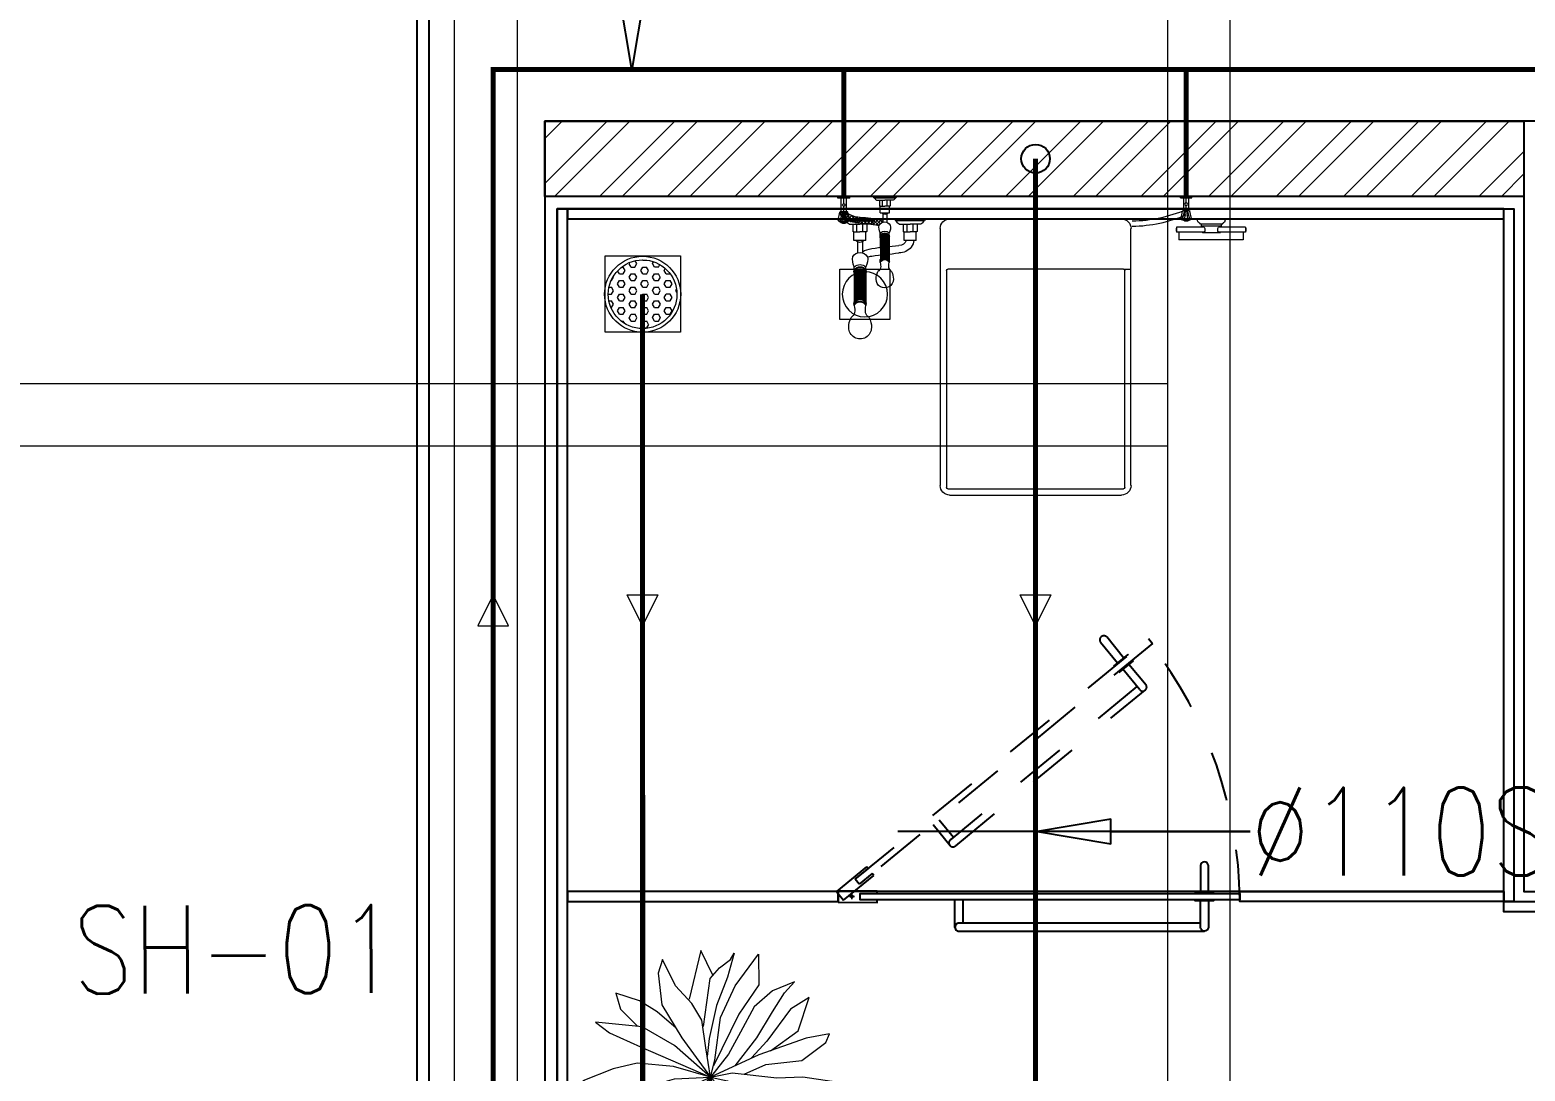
# Model space of a CAD drawing. Header units: metres. Extents: x 42 to 199, y -121 to 268.
# Drawn here: x 91.836 to 94.814, y 132.004 to 134.079 of the extents above; entities that cross this region are included whole.
import ezdxf
from ezdxf import colors
from ezdxf.entities.mleader import LeaderData, LeaderLine
from ezdxf.math import Vec2, Vec3

# ---------------------------------------------------------------- set-up
doc = ezdxf.new("R2010")
doc.units = ezdxf.units.M
doc.header["$LTSCALE"] = 0.3
for name, pattern in [('ACAD_ISO04W100', [30, 24, -3, 0, -3]), ('CONTINOUS', [0]), ('DASHED', [0.75, 0.5, -0.25]), ('HIDDEN', [0.375, 0.25, -0.125])]:
    doc.linetypes.add(name, pattern=pattern)
doc.layers.get('0').update_dxf_attribs({"color": 8})
for name, color, linetype in [('A-Anno-Area', 8, 'Continuous'), ('A-ELEVATION 3', 8, 'Continuous'), ('A-ELEVATION 4', 8, 'Continuous'), ('A-ELEVATION 5', 8, 'Continuous'), ('A-flooring', 8, 'Continuous'), ('A-Glass', 8, 'Continuous'), ('A-Hidden-Above', 8, 'HIDDEN'), ('A-Wall-Full', 8, 'Continuous'), ('A-Wall-Plst', 8, 'Continuous')]:
    doc.layers.add(name, color=color, linetype=linetype)
for name, color, linetype, lineweight in [('A-LANDSCAPE', 8, 'Continuous', 5), ('A-Plumbing Fixtures', 8, 'Continuous', 0), ('AGI- TEXT', 7, 'Continuous', 0), ('AGI-FT', 4, 'Continuous', 0), ('AGI-PHE-EQT', 5, 'Continuous', 0), ('AGI-PHE-SWP', 6, 'Continuous', 0), ('AGI-PHE-WP', 5, 'ACAD_ISO04W100', 0), ('AGI-PL-PLUMBING EQUPMENT', 4, 'Continuous', 0), ('DA HOUSE ARCH LAYOUT', 8, 'Continuous', 9), ('I-WALL-PATT', 8, 'Continuous', 0), ('LEDGE WALL', 7, 'Continuous', 0), ('NEW', 7, 'Continuous', 0), ('PH304.3', 7, 'Continuous', 0), ('PHE - DWS', 3, 'DASHED', 0), ('PHE CLAMP', 7, 'Continuous', 0), ('PHE sanfix', 4, 'Continuous', 0)]:
    doc.layers.add(name, color=color, linetype=linetype, lineweight=lineweight)
doc.styles.add('ROMANS', font='romans.shx', dxfattribs={"width": 0.8, "height": 0.5})
doc.styles.add('T225', font='romans.shx', dxfattribs={"width": 0.8, "height": 0.25})

# ---------------------------------------------------------------- blocks, each defined once
blk = doc.blocks.new('zw$81B5-flat-1-flat-1-flat-1-flat-1-flat-1-flat-1-flat-1')
at = {"color": 4}
for p, q in [((-0.543, -0.0173), (-0.2005, -0.0173)), ((-0.5618, -0.5486), (-0.5618, -0.0361)), ((-0.5493, -0.4648), (-0.5493, -0.0323)), ((-0.5468, -0.0298), (-0.1968, -0.0298)), ((-0.1943, -0.0323), (-0.1943, -0.4648)), ((-0.1818, -0.0361), (-0.1818, -0.5486)), ((-0.7329, -0.459), (-0.7329, -0.4021)), ((-0.7327, -0.4595), (-0.7327, -0.4024)), ((-0.7322, -0.4604), (-0.7322, -0.403)), ((-0.7314, -0.4615), (-0.7314, -0.4038)), ((-0.7303, -0.4629), (-0.7303, -0.4048)), ((-0.7289, -0.4641), (-0.7289, -0.4057)), ((-0.7272, -0.4651), (-0.7272, -0.4066)), ((-0.7254, -0.4659), (-0.7254, -0.4072)), ((-0.7235, -0.4664), (-0.7235, -0.4077)), ((-0.7215, -0.4666), (-0.7215, -0.4078)), ((-0.7195, -0.4664), (-0.7195, -0.4077)), ((-0.7175, -0.466), (-0.7175, -0.4073)), ((-0.7156, -0.4652), (-0.7156, -0.4067)), ((-0.7139, -0.4642), (-0.7139, -0.4058)), ((-0.7125, -0.4629), (-0.7125, -0.4048)), ((-0.7113, -0.4615), (-0.7113, -0.4038)), ((-0.7103, -0.4601), (-0.7103, -0.4028)), ((-0.7098, -0.459), (-0.7098, -0.4021)), ((-0.7329, -0.4664), (-0.7329, -0.4722)), ((-0.7098, -0.4664), (-0.7098, -0.4722)), ((-0.1968, -0.4673), (-0.5468, -0.4673)), ((-0.1968, -0.4673), (-0.1818, -0.4673)), ((-0.7268, -0.5219), (-0.7268, -0.4997)), ((-0.7166, -0.5219), (-0.7166, -0.4999)), ((-0.7098, -0.5246), (-0.7336, -0.5246)), ((-0.7336, -0.5246), (-0.7336, -0.5415)), ((-0.7098, -0.5246), (-0.7098, -0.5415)), ((-0.6098, -0.5246), (-0.6336, -0.5246)), ((-0.6336, -0.5246), (-0.6336, -0.5415)), ((-0.6098, -0.5246), (-0.6098, -0.5415)), ((0.0415, -0.5256), (-0.0866, -0.5255)), ((-0.0865, -0.5409), (-0.0865, -0.5255)), ((0.0415, -0.5256), (0.0005, -0.5256)), ((0.0415, -0.5409), (0.0415, -0.5255)), ((-0.7513, -0.5673), (-0.7513, -0.5646)), ((-0.6945, -0.5634), (-0.7491, -0.5634)), ((-0.7433, -0.5572), (-0.7218, -0.5572)), ((-0.7358, -0.5572), (-0.7358, -0.5426)), ((-0.7336, -0.5415), (-0.7217, -0.5415)), ((-0.7277, -0.5415), (-0.7277, -0.5572)), ((-0.7003, -0.5572), (-0.7218, -0.5572)), ((-0.7098, -0.5415), (-0.7217, -0.5415)), ((-0.7158, -0.5415), (-0.7158, -0.5572)), ((-0.7076, -0.5572), (-0.7076, -0.5426)), ((-0.6923, -0.5673), (-0.6923, -0.5646)), ((-0.6513, -0.5673), (-0.6513, -0.5646)), ((-0.5945, -0.5634), (-0.6491, -0.5634)), ((-0.6433, -0.5572), (-0.6218, -0.5572)), ((-0.6358, -0.5572), (-0.6358, -0.5426)), ((-0.6336, -0.5415), (-0.6217, -0.5415)), ((-0.6277, -0.5415), (-0.6277, -0.5572)), ((-0.6003, -0.5572), (-0.6218, -0.5572)), ((-0.6098, -0.5415), (-0.6217, -0.5415)), ((-0.6158, -0.5415), (-0.6158, -0.5572)), ((-0.6076, -0.5572), (-0.6076, -0.5426)), ((-0.5923, -0.5673), (-0.5923, -0.5646)), ((-0.091, -0.5509), (-0.091, -0.5409)), ((-0.0358, -0.5409), (-0.091, -0.5409)), ((-0.0358, -0.5509), (-0.091, -0.5509)), ((-0.0492, -0.5633), (-0.0492, -0.5673)), ((0.0003, -0.5568), (-0.0437, -0.5568)), ((-0.0017, -0.5528), (-0.0417, -0.5528)), ((-0.0417, -0.5528), (-0.0417, -0.5568)), ((-0.0037, -0.5398), (-0.0397, -0.5398)), ((0.046, -0.5409), (-0.0077, -0.5409)), ((0.046, -0.5509), (-0.0077, -0.5509)), ((-0.0017, -0.5528), (-0.0017, -0.5568)), ((0.0058, -0.5633), (0.0058, -0.5673)), ((0.046, -0.5509), (0.046, -0.5409)), ((-0.7513, -0.5673), (-0.6923, -0.5673)), ((-0.6513, -0.5673), (-0.5923, -0.5673)), ((-0.2005, -0.5673), (-0.543, -0.5673)), ((0.0058, -0.5673), (-0.0492, -0.5673))]:
    blk.add_line(p, q, dxfattribs=at)
blk.add_lwpolyline([(-0.6618, -0.4673), (-0.6618, -0.3673), (-0.7618, -0.3673), (-0.7618, -0.4673)], close=True, dxfattribs=at)
for points in [[(-0.091, -0.5489), (-0.092, -0.5489), (-0.092, -0.5429), (-0.091, -0.5429)], [(0.046, -0.5489), (0.047, -0.5489), (0.047, -0.5429), (0.046, -0.5429)]]:
    blk.add_lwpolyline(points, dxfattribs=at)
blk.add_circle((-0.7118, -0.4173), 0.045, dxfattribs=at)
for centre, radius, start, end in [((-0.543, -0.0361), 0.0188, 90, 180), ((-0.2005, -0.0361), 0.0188, 0, 90), ((-0.5468, -0.0323), 0.0025, 90, 180), ((-0.1968, -0.0323), 0.0025, 0, 90), ((-0.7213, -0.3507), 0.0225, 359.1351, 180.8649), ((-0.7011, -0.352), 0.0427, 178.7483, 206.4876), ((-0.7414, -0.352), 0.0427, 333.5124, 1.2517), ((-0.7485, -0.3854), 0.017, 16.288, 57.3519), ((-0.7791, -0.3852), 0.0471, 348.3571, 5.6253), ((-0.6636, -0.3852), 0.0471, 174.3747, 191.6429), ((-0.6942, -0.3854), 0.017, 122.6481, 163.712), ((-0.7308, -0.3984), 0.0028, 137.3065, 222.6935), ((-0.7317, -0.3956), 0.0015, 143.1441, 216.8559), ((-0.7317, -0.4012), 0.0015, 143.1441, 216.8559), ((-0.7213, -0.3897), 0.0126, 203.4368, 336.5632), ((-0.7213, -0.3908), 0.0129, 206.3551, 333.6449), ((-0.7213, -0.3928), 0.0138, 213.1371, 326.8629), ((-0.7213, -0.3932), 0.0146, 217.5398, 322.4602), ((-0.711, -0.3956), 0.0015, 323.1441, 36.8559), ((-0.7118, -0.3984), 0.0028, 317.3065, 42.6935), ((-0.711, -0.4012), 0.0015, 323.1441, 36.8559), ((-0.7056, -0.4862), 0.0307, 152.7727, 191.5996), ((-0.7308, -0.4627), 0.0028, 137.3065, 222.6935), ((-0.7317, -0.4599), 0.0015, 143.1441, 216.8559), ((-0.7317, -0.4655), 0.0015, 143.1441, 216.8559), ((-0.7213, -0.454), 0.0126, 203.4368, 336.5632), ((-0.7213, -0.455), 0.0129, 206.3551, 333.6449), ((-0.7213, -0.457), 0.0138, 213.1371, 326.8629), ((-0.7213, -0.4575), 0.0146, 217.5398, 322.4602), ((-0.7213, -0.4589), 0.0176, 229.0147, 310.9853), ((-0.711, -0.4599), 0.0015, 323.1441, 36.8559), ((-0.7118, -0.4627), 0.0028, 317.3065, 42.6935), ((-0.711, -0.4655), 0.0015, 323.1441, 36.8559), ((-0.7369, -0.4862), 0.0307, 348.4004, 27.2273), ((-0.5468, -0.4648), 0.0025, 180, 270), ((-0.1968, -0.4648), 0.0025, 270, 0), ((-0.7213, -0.4839), 0.0167, 210.5106, 329.4894), ((-0.6932, -0.4637), 0.0448, 238.5932, 263.7686), ((-0.6949, -0.4669), 0.0268, 244.0824, 263.2266), ((-0.5028, 0.9912), 1.4974, 262.5073, 264.5933), ((-0.6441, -0.5317), 0.0321, 39.6697, 89.6336), ((-0.7217, -0.5305), 0.01, 35.7762, 144.2238), ((-0.6006, 0.1115), 0.6274, 261.0603, 266.0403), ((-0.6437, -0.5296), 0.0153, 19.0504, 90.6085), ((-0.6386, -0.5265), 0.0245, 4.3011, 38.585), ((-0.7492, -0.5658), 0.00241, 88.0282, 152.0821), ((-0.7368, -0.5693), 0.0138, 118.3436, 154.2104), ((-0.732, -0.5471), 0.00586, 105.9076, 129.9207), ((-0.7114, -0.5471), 0.00586, 50.0793, 74.0924), ((-0.7068, -0.5693), 0.0138, 25.7896, 61.6564), ((-0.6944, -0.5658), 0.00241, 27.9179, 91.9718), ((-0.6492, -0.5658), 0.00241, 88.0282, 152.0821), ((-0.6368, -0.5693), 0.0138, 118.3436, 154.2104), ((-0.632, -0.5471), 0.00586, 105.9076, 129.9207), ((-0.6114, -0.5471), 0.00586, 50.0793, 74.0924), ((-0.6068, -0.5693), 0.0138, 25.7896, 61.6564), ((-0.5944, -0.5658), 0.00241, 27.9179, 91.9718), ((-0.543, -0.5486), 0.0188, 180, 270), ((-0.2005, -0.5486), 0.0188, 270, 0), ((-0.0449, -0.564), 0.00443, 107.7746, 170.8611), ((-0.0475, -0.5562), 0.00383, 289.8198, 350.7712), ((-0.0447, -0.5457), 0.00768, 292.3879, 317.6995), ((-0.0447, -0.5457), 0.00768, 39.5857, 50.1197), ((-0.0442, -0.5459), 0.00975, 329.1554, 30.8446), ((0.0007, -0.5459), 0.00975, 149.1554, 210.8446), ((0.0012, -0.5457), 0.00768, 129.8803, 141.0583), ((0.0012, -0.5457), 0.00768, 222.3005, 247.6121), ((0.004, -0.5562), 0.00383, 189.2288, 250.1802), ((0.0014, -0.564), 0.00443, 9.1389, 72.2254)]:
    blk.add_arc(centre, radius, start, end, dxfattribs=at)
blk = doc.blocks.new('A$C51112CEF')
at = {"color": 8, "transparency": 33554572}
for p, q in [((0.8341, 1.59), (0.8497, 1.6301)), ((0.8497, 1.6301), (0.8748, 1.513)), ((0.5311, 1.5765), (0.5592, 1.4259)), ((0.5873, 1.5531), (0.5311, 1.5765)), ((0.7029, 1.3991), (0.5873, 1.5531)), ((0.806, 1.4058), (0.8341, 1.59)), ((0.9966, 1.4393), (1.0497, 1.5364)), ((1.0497, 1.5364), (1.0466, 1.5933)), ((1.0466, 1.5933), (1.0841, 1.5364)), ((1.0841, 1.5364), (1.0653, 1.446)), ((0.5123, 1.3757), (0.2999, 1.446)), ((0.2999, 1.446), (0.3749, 1.3255)), ((0.8748, 1.513), (0.8872, 1.3222)), ((0.8867, 1.3056), (0.9966, 1.4393)), ((1.0653, 1.446), (0.9466, 1.2519)), ((1.2278, 1.3422), (1.2903, 1.4761)), ((1.2903, 1.4761), (1.2528, 1.2686)), ((0.1999, 1.3523), (0.2562, 1.2117)), ((0.2687, 1.2887), (0.1999, 1.3523)), ((0.6395, 1.198), (0.5123, 1.3757)), ((0.5592, 1.4259), (0.6654, 1.1246)), ((0.7279, 1.1682), (0.7029, 1.3991)), ((0.8122, 1.2385), (0.806, 1.4058)), ((1.0903, 1.1883), (1.2278, 1.3422)), ((0.3905, 1.2117), (0.2687, 1.2887)), ((0.3749, 1.3255), (0.5779, 1.1749)), ((0.9466, 1.2519), (0.8641, 1.0556)), ((0.8872, 1.3222), (0.881, 1.1414)), ((0.9341, 1.1246), (1.1028, 1.3255)), ((1.1028, 1.3255), (1.0653, 1.1749)), ((1.2528, 1.2686), (1.1246, 1.128)), ((0.2562, 1.2117), (0.3592, 1.0945)), ((0.5561, 1.1113), (0.3905, 1.2117)), ((0.5779, 1.1749), (0.6842, 1.0778)), ((0.7895, 1.0309), (0.7279, 1.1682)), ((0.781, 0.9539), (0.8122, 1.2385)), ((0.9123, 1.1147), (1.0903, 1.1883)), ((1.3778, 1.1347), (1.5465, 1.1548)), ((1.5465, 1.1548), (1.434, 1.0644)), ((0.0219, 1.1213), (0.2187, 1.1246)), ((0.2249, 0.9741), (0.0219, 1.1213)), ((0.2187, 1.1246), (0.4061, 0.9975)), ((0.3592, 1.0945), (0.5217, 1.0075)), ((0.7355, 0.9734), (0.5561, 1.1113)), ((0.6654, 1.1246), (0.8088, 0.8151)), ((0.831, 0.9238), (0.9123, 1.1147)), ((0.881, 1.1414), (0.847, 0.9612)), ((1.0747, 1.0644), (0.9779, 0.9573)), ((1.0342, 1.0197), (1.1872, 1.1012)), ((1.1246, 1.128), (1.0747, 1.0644)), ((1.1872, 1.1012), (1.3778, 1.1347)), ((1.434, 1.0644), (1.2809, 0.9774)), ((0.0156, 0.9673), (0.1687, 0.9238)), ((0.0562, 0.9439), (0.0156, 0.9673)), ((0.428, 0.8803), (0.2249, 0.9741)), ((0.4061, 0.9975), (0.7355, 0.8342)), ((0.5217, 1.0075), (0.6623, 0.9305)), ((0.9779, 0.9573), (0.8997, 0.9038)), ((1.2809, 0.9774), (1.1747, 0.9406)), ((0.1093, 0.8736), (0.0562, 0.9439)), ((0.178, 0.8133), (0.1093, 0.8736)), ((0.1687, 0.9238), (0.3499, 0.8535)), ((0.6998, 0.8435), (0.428, 0.8803)), ((0.6623, 0.9305), (0.8088, 0.8151)), ((0.8088, 0.8151), (0.781, 0.9539)), ((0.8088, 0.8151), (0.831, 0.9238)), ((1.0809, 0.9071), (0.8088, 0.8151)), ((0.8997, 0.9038), (0.8088, 0.8151)), ((0.8088, 0.8151), (1.2059, 0.9038)), ((1.1747, 0.9406), (1.0809, 0.9071)), ((1.2059, 0.9038), (1.3433, 0.9539)), ((1.3433, 0.9539), (1.4527, 0.9473)), ((1.5371, 0.8736), (1.4027, 0.8167)), ((1.4527, 0.9473), (1.5808, 0.9272)), ((1.6214, 0.9071), (1.5371, 0.8736)), ((1.5808, 0.9272), (1.6214, 0.9071)), ((0.1574, 0.8315), (0, 0.7531)), ((0.4842, 0.7699), (0.178, 0.8133)), ((0.3499, 0.8535), (0.5624, 0.8067)), ((0.6217, 0.7866), (0.4436, 0.7598)), ((0.5561, 0.6326), (0.8088, 0.8151)), ((0.5624, 0.8067), (0.6756, 0.7939)), ((0.8088, 0.8151), (0.6061, 0.5857)), ((0.6154, 0.3681), (0.8088, 0.8151)), ((0.8088, 0.8151), (0.6217, 0.7866)), ((0.8088, 0.8151), (0.6998, 0.8435)), ((0.8088, 0.8151), (0.7404, 0.579)), ((1.056, 0.8234), (0.8088, 0.8151)), ((0.8088, 0.8151), (0.9497, 0.5255)), ((0.8185, 0.5857), (0.8088, 0.8151)), ((1.2403, 0.6862), (0.8088, 0.8151)), ((0.9404, 0.7063), (0.8088, 0.8151)), ((1.3559, 0.7163), (0.9729, 0.7661)), ((1.2496, 0.82), (1.056, 0.8234)), ((1.4027, 0.8167), (1.2496, 0.82)), ((1.3372, 0.8181), (1.5339, 0.7497)), ((1.6214, 0.7732), (1.5246, 0.6929)), ((1.5339, 0.7497), (1.6214, 0.7732)), ((0, 0.7531), (0.3093, 0.6794)), ((0.3374, 0.6962), (0.2249, 0.5925)), ((0.4436, 0.7598), (0.3374, 0.6962)), ((1.0716, 0.6226), (0.9404, 0.7063)), ((0.9823, 0.6795), (1.2247, 0.5958)), ((1.4121, 0.5992), (1.2403, 0.6862)), ((1.5246, 0.6929), (1.3559, 0.7163)), ((0.2249, 0.5925), (0.0562, 0.5087)), ((0.3468, 0.5054), (0.5561, 0.6326)), ((0.4949, 0.5955), (0.3905, 0.4753)), ((0.6061, 0.5857), (0.4874, 0.3782)), ((0.7404, 0.579), (0.7185, 0.3481)), ((0.8654, 0.4217), (0.8185, 0.5857)), ((1.2028, 0.492), (1.0716, 0.6226)), ((1.2247, 0.5958), (1.3808, 0.5422)), ((1.5589, 0.5087), (1.4121, 0.5992)), ((0.0562, 0.5087), (0.1437, 0.482)), ((0.1437, 0.482), (0.3468, 0.5054)), ((0.981, 0.3849), (0.9435, 0.5322)), ((0.9497, 0.5255), (1.0965, 0.4016)), ((1.3278, 0.338), (1.2028, 0.492)), ((1.3808, 0.5422), (1.5589, 0.5087)), ((0.3905, 0.4753), (0.3218, 0.3615)), ((0.8716, 0.2176), (0.8654, 0.4217)), ((0.9653, 0.1774), (0.9779, 0.3849)), ((0.9779, 0.3849), (1.1403, 0.1908)), ((1.0965, 0.4016), (1.2278, 0.3313)), ((0.3218, 0.3615), (0.2718, 0.2108)), ((0.3749, 0.241), (0.4811, 0.3481)), ((0.4874, 0.3782), (0.4561, 0.0803)), ((0.5249, 0.1707), (0.6154, 0.3681)), ((0.7185, 0.3481), (0.756, 0.1941)), ((0.8716, 0.3113), (0.9653, 0.1774)), ((1.2028, 0.2209), (1.134, 0.3816)), ((1.2278, 0.3313), (1.384, 0.251)), ((1.384, 0.251), (1.3278, 0.338)), ((0.2718, 0.2108), (0.3749, 0.241)), ((0.756, 0.1941), (0.831, 0)), ((0.831, 0), (0.8716, 0.2176)), ((1.2434, 0.1372), (1.2028, 0.2209)), ((0.4561, 0.0803), (0.5249, 0.1707)), ((1.1403, 0.1908), (1.2434, 0.1372))]:
    blk.add_line(p, q, dxfattribs=at)
blk = doc.blocks.new('wfwfg-flat-3')
at = {"color": 0}
for p, q in [((-3486.1541, -600.8019), (-3486.1625, -600.8058)), ((-3486.1625, -600.8058), (-3486.1541, -600.8019)), ((-3486.1564, -600.8081), (-3486.1603, -600.7996)), ((-3486.1603, -600.7996), (-3486.1564, -600.8081))]:
    blk.add_line(p, q, dxfattribs=at)
blk.add_circle((-3486.1583, -600.8038), 0.00264, dxfattribs=at)
blk.add_circle((-3486.1583, -600.8038), 0.00264, dxfattribs=at)
at = {"layer": 'A-ELEVATION 4'}
for points in [[(-3486.0787, -600.9956), (-3486.1166, -601.013), (-3486.1195, -601.0068, 0.471424), (-3486.1304, -601.0028), (-3486.085, -600.982)], [(-3485.9316, -601.4157), (-3486.1195, -601.0068, 1.093401), (-3486.1331, -601.0131), (-3485.9421, -601.4288)], [(-3485.8731, -601.4053), (-3485.8276, -601.3844, 0.900722), (-3485.8339, -601.3708), (-3485.8793, -601.3917)], [(-3485.8874, -601.4119), (-3485.9328, -601.4328, -0.900722), (-3485.9391, -601.4191), (-3485.8936, -601.3982)]]:
    blk.add_lwpolyline(points, format="xyb", dxfattribs=at)
for points in [[(-3485.8815, -601.4198), (-3485.8833, -601.4207), (-3485.8977, -601.3894), (-3485.8959, -601.3886)], [(-3485.8708, -601.4149), (-3485.869, -601.4141), (-3485.8834, -601.3829), (-3485.8852, -601.3837)]]:
    blk.add_lwpolyline(points, dxfattribs=at)
at = {"layer": 'A-Glass'}
blk.add_lwpolyline([(-3486.1787, -600.785), (-3486.1484, -600.851), (-3486.1441, -600.849), (-3486.1571, -600.8207), (-3486.1462, -600.8157), (-3486.1332, -600.844), (-3486.1292, -600.8423), (-3486.1596, -600.7762), (-3486.1787, -600.785)], dxfattribs=at)
blk.add_lwpolyline([(-3485.8613, -601.4644), (-3486.1571, -600.8207), (-3486.1462, -600.8157), (-3485.8504, -601.4594)], close=True, dxfattribs=at)
at = {"layer": 'A-Hidden-Above'}
for points in [[(-3486.1708, -600.7927), (-3486.1054, -600.8245), (-3486.1034, -600.8203), (-3486.1313, -600.8067), (-3486.1262, -600.7961), (-3486.0982, -600.8097), (-3486.0961, -600.8056), (-3486.1615, -600.7738), (-3486.1707, -600.7927)], [(-3485.5383, -601.0952), (-3485.5392, -601.097), (-3485.5701, -601.0819), (-3485.5692, -601.0801)], [(-3485.5331, -601.0846), (-3485.5323, -601.0828), (-3485.5632, -601.0678), (-3485.5641, -601.0695)]]:
    blk.add_lwpolyline(points, dxfattribs=at)
blk.add_lwpolyline([(-3485.4943, -601.1166), (-3486.1313, -600.8067), (-3486.1262, -600.7961), (-3485.4892, -601.106)], close=True, dxfattribs=at)
for points in [[(-3485.9599, -600.8923), (-3485.9781, -600.9299), (-3485.9843, -600.9269, 0.471424), (-3485.9953, -600.9307), (-3485.9734, -600.8858)], [(-3485.5796, -601.1237), (-3485.9843, -600.9269, 1.093401), (-3485.9909, -600.9403), (-3485.5794, -601.1405)], [(-3485.541, -601.0785), (-3485.5191, -601.0336, 0.900722), (-3485.5326, -601.027), (-3485.5545, -601.072)], [(-3485.5479, -601.0927), (-3485.5697, -601.1377, -0.900722), (-3485.5832, -601.1311), (-3485.5614, -601.0862)]]:
    blk.add_lwpolyline(points, format="xyb", dxfattribs=at)
at = {"layer": 'A-Hidden-Above', "ltscale": 0.5, "transparency": 33554559}
blk.add_arc((-3486.2007, -600.7459), 0.7946, 295.2832, 332.3168, dxfattribs=at)
blk = doc.blocks.new('zw$1AA4')
at = {"color": 8, "ltscale": 0.25}
blk.add_lwpolyline([(-12.3099, -5.7819), (-12.1849, -5.7819), (-12.1849, 8.2382), (-12.3099, 8.2382)], close=True, dxfattribs=at)
for points in [[(-13.7299, -4.2568), (-13.7299, 6.537)], [(-13.6049, 6.537), (-13.6049, -4.2568)], [(-12.3099, -1.8755), (-15.3075, -1.8755), (-15.3075, -1.7505), (-12.3099, -1.7505)]]:
    blk.add_lwpolyline(points, dxfattribs=at)
blk = doc.blocks.new('DA HOUSE ARCH LAYOUT')
at = {"color": 8}
blk.add_wipeout([(-11.75, 187.3699), (-11.75, 207.63), (32.7248, 207.6299), (32.7243, 197.17), (20.94, 197.17), (20.94, 187.37)], dxfattribs=at).dxf.layer = 'A-ELEVATION 5'
at = {"layer": 'A-ELEVATION 3', "color": 8, "ltscale": 0.25}
blk.add_line((-2.375, 192.99), (-4.24, 192.99), dxfattribs=at)
at = {"layer": 'A-flooring', "color": 8}
for points in [[(-4.26, 191.6475), (-4.24, 191.6475), (-4.24, 194.35), (-4.26, 194.35)], [(-2.355, 192.97), (-2.375, 192.97), (-2.375, 194.35), (-2.355, 194.35)], [(-2.375, 192.97), (-2.065, 192.97), (-2.065, 192.95), (-2.375, 192.95)]]:
    blk.add_lwpolyline(points, close=True, dxfattribs=at)
at = {"layer": 'A-Glass', "color": 8}
for points in [[(-3.7008, 192.99), (-4.24, 192.99), (-4.24, 192.97), (-3.7008, 192.97)], [(-2.9008, 192.99), (-2.375, 192.99), (-2.375, 192.97), (-2.9008, 192.97)]]:
    blk.add_lwpolyline(points, close=True, dxfattribs=at)
at = {"layer": 'A-Wall-Full', "color": 8, "transparency": 33554687}
for points in [[(-4.285, 194.525), (-2.335, 194.525), (-2.335, 194.375), (-4.285, 194.375)], [(-2.105, 194.525), (-2.335, 194.525), (-2.335, 192.99), (-2.105, 192.99)]]:
    blk.add_lwpolyline(points, close=True, dxfattribs=at)
at = {"layer": 'A-LANDSCAPE', "color": 8, "lineweight": 35, "transparency": 33554457, "xscale": 0.3118855850879446, "yscale": 0.3118855850879446, "zscale": 0.3118855850879446, "rotation": 270}
blk.add_blockref('A$C51112CEF', (-4.2093, 192.8724), dxfattribs=at)
at = {"layer": 'A-Plumbing Fixtures', "color": 8, "lineweight": 0, "xscale": -1, "rotation": 180}
blk.add_blockref('zw$81B5-flat-1-flat-1-flat-1-flat-1-flat-1-flat-1-flat-1', (-2.9357, 193.7627), dxfattribs=at)
at = {"layer": 'A-Plumbing Fixtures', "color": 8, "xscale": 1.066818829865207, "yscale": 1.066818829865207, "zscale": 1.066818829865207, "rotation": 65.3153570183683}
blk.add_blockref('wfwfg-flat-3', (967.131, 3839.9039), dxfattribs=at)
at = {"layer": 'A-flooring', "color": 8}
blk.add_lwpolyline([(-2.375, 194.35), (-4.24, 194.35), (-4.24, 194.33), (-2.375, 194.33)], close=True, dxfattribs=at)
at = {"layer": 'A-Wall-Full', "color": 8, "transparency": 33554687}
blk.add_lwpolyline([(-0.025, 194.755), (-0.025, 194.525), (-4.285, 194.525), (-4.285, 191.495), (-4.515, 191.495), (-4.515, 194.755)], close=True, dxfattribs=at)
at = {"layer": 'A-Wall-Plst', "color": 8}
blk.add_lwpolyline([(-4.54, 191.47), (-4.26, 191.47), (-4.26, 191.9874), (-4.26, 191.9874), (-4.26, 194.35), (-2.355, 194.35), (-2.355, 192.97), (-2.085, 192.97), (-2.085, 194.5), (-0.28, 194.5), (-0.28, 192.93), (0, 192.93), (0, 196.33), (-0.28, 196.33), (-0.28, 194.78), (-4.265, 194.78), (-4.265, 196.33), (-4.54, 196.33)], close=True, dxfattribs=at)
at = {"color": 8, "ltscale": 0.25, "transparency": 33554687}
blk.add_blockref('zw$1AA4', (9.2649, 195.7528), dxfattribs=at)
blk = doc.blocks.new('jglgjlg')
at = {"layer": 'PH304.3', "ltscale": 5}
h = blk.add_hatch(dxfattribs=at)
h.set_pattern_fill('ANSI37', color=3, scale=50)
h.set_pattern_definition([(45, (0, 0), (-4.419417382, 4.419417382), []), (135, (0, 0), (-4.419417382, -4.419417382), [])])
h.paths.add_polyline_path([(2666871.8, -141076.5, -0.079631), (2666855.2, -141083.1, 0.021733), (2666801, -141089.2, 0.110292), (2666782.5, -141095.5), (2666782.5, -141097.5, -0.190357), (2666792.2, -141105, -0.01216), (2666792.5, -141106.5, -0.083727), (2666801, -141104, -0.009102), (2666855.2, -141097.9, 0.076871), (2666871.8, -141093.6)])
h.paths.add_polyline_path([(2666879.4, -141071.1, -0.04111), (2666871.8, -141076.5), (2666871.8, -141093.6, 0.07569), (2666886.1, -141084.6), (2666886.1, -141081.8, -0.54993)])
h.paths.add_polyline_path([(2666890.6, -141080.3, -0.161983), (2666886.1, -141081.8), (2666886.1, -141084.6, 0.02775)])
h.paths.add_polyline_path([(2666893.6, -141074.3, 1), (2666878.6, -141074.3, 0.617638), (2666890.6, -141080.3, 0.01361), (2666892.7, -141078, 0.130251)])
at = {"layer": 'AGI-PL-PLUMBING EQUPMENT'}
for p, q in [((2666747.8, -141030.1, 0), (2666806.8, -141029.4, 0)), ((2666747.8, -141030.1, 0), (2666747.8, -141032.8, 0)), ((2666804.7, -141033.4, 0), (2666750.1, -141034, 0)), ((2666755.9, -141040.1, 0), (2666777.4, -141039.9, 0)), ((2666763.5, -141040, 0), (2666763.6, -141054.6, 0)), ((2666771.7, -141055.7, 0), (2666771.6, -141039.9, 0)), ((2666799, -141039.6, 0), (2666777.4, -141039.9, 0)), ((2666783.6, -141055.5, 0), (2666783.5, -141039.8, 0)), ((2666791.6, -141039.7, 0), (2666791.7, -141054.3, 0)), ((2666806.8, -141029.4, 0), (2666806.9, -141032.1, 0)), ((2666765.8, -141055.7, 0), (2666777.7, -141055.6, 0)), ((2666766, -141072.6, 0), (2666765.8, -141055.7, 0)), ((2666789.8, -141072.3, 0), (2666766, -141072.6, 0)), ((2666772.8, -141075.3, 0), (2666773, -141097.5, 0)), ((2666789.6, -141055.5, 0), (2666777.7, -141055.6, 0)), ((2666783.1, -141075.1, 0), (2666783.3, -141097.1, 0)), ((2666789.8, -141072.3, 0), (2666789.6, -141055.5, 0)), ((2666767.4, -141130.8, 0), (2666767.3, -141125, 0)), ((2666767.5, -141138.2, 0), (2666768.1, -141195.1, 0)), ((2666767.7, -141137.7, 0), (2666768.4, -141194.8, 0)), ((2666768.2, -141136.8, 0), (2666768.8, -141194.2, 0)), ((2666768.9, -141135.7, 0), (2666769.6, -141193.4, 0)), ((2666770, -141134.3, 0), (2666770.7, -141192.4, 0)), ((2666771.4, -141133.1, 0), (2666772.1, -141191.4, 0)), ((2666773, -141132, 0), (2666773.7, -141190.5, 0)), ((2666774.8, -141131.2, 0), (2666775.5, -141189.9, 0)), ((2666776.8, -141130.7, 0), (2666777.5, -141189.4, 0)), ((2666778.8, -141130.5, 0), (2666779.5, -141189.2, 0)), ((2666780.8, -141130.6, 0), (2666781.5, -141189.3, 0)), ((2666782.8, -141131.1, 0), (2666783.5, -141189.7, 0)), ((2666784.7, -141131.8, 0), (2666785.3, -141190.3, 0)), ((2666786.4, -141132.8, 0), (2666787, -141191.2, 0)), ((2666787.8, -141134, 0), (2666788.5, -141192.1, 0)), ((2666789.1, -141135.4, 0), (2666789.7, -141193.2, 0)), ((2666790, -141136.8, 0), (2666790.7, -141194.1, 0)), ((2666790.5, -141130.6, 0), (2666790.4, -141124.8, 0)), ((2666790.6, -141138, 0), (2666791.2, -141194.8, 0))]:
    blk.add_line(p, q, dxfattribs=at)
for centre, radius, start, end in [((2666749.9, -141031.6, 0), 2.41, 208.5861, 272.64), ((2666762.3, -141027.9, 0), 13.8, 206.4578, 242.3246), ((2666792.3, -141027.6, 0), 13.8, 299.0118, 334.8785), ((2666804.7, -141031, 0), 2.41, 268.6964, 332.7503), ((2666767.3, -141050.1, 0), 5.86, 230.7475, 254.7606), ((2666777.8, -141066.6, 0), 10, 216.4444, 324.892), ((2666787.9, -141049.8, 0), 5.86, 286.5758, 310.5889), ((2666794.4, -141110.7, 0), 30.7, 169.0686, 207.8955), ((2666778.8, -141113.2, 0), 16.7, 31.1788, 150.1576), ((2666779, -141138.2, 0), 17.6, 49.6829, 131.6535), ((2666763.1, -141111, 0), 30.7, 333.4409, 12.2678), ((2666769.5, -141134.5, 0), 2.8, 137.9746, 223.3617), ((2666768.6, -141131.7, 0), 1.5, 143.8123, 217.5241), ((2666768.6, -141137.3, 0), 1.5, 143.8123, 217.5241), ((2666779, -141139.6, 0), 14.6, 38.208, 143.1284), ((2666779, -141140, 0), 13.8, 33.8053, 147.5311), ((2666779.1, -141142, 0), 12.9, 27.0233, 154.3131), ((2666779.1, -141143.1, 0), 12.6, 24.105, 157.2314), ((2666789.3, -141131.5, 0), 1.5, 323.8123, 37.5241), ((2666788.5, -141134.3, 0), 2.8, 317.9746, 43.3617), ((2666789.4, -141137.1, 0), 1.5, 323.8123, 37.5241), ((2666770.2, -141198.7, 0), 2.8, 137.9746, 223.3617), ((2666769.3, -141195.9, 0), 1.5, 143.8123, 217.5241), ((2666769.4, -141201.5, 0), 1.5, 143.8123, 217.5241), ((2666779.8, -141203.8, 0), 14.6, 38.208, 143.1284), ((2666779.8, -141204.3, 0), 13.8, 33.8053, 147.5311), ((2666779.8, -141206.3, 0), 12.9, 27.0233, 154.3131), ((2666779.8, -141207.3, 0), 12.6, 24.105, 157.2314), ((2666790.1, -141195.7, 0), 1.5, 323.8123, 37.5241), ((2666789.2, -141198.5, 0), 2.8, 317.9746, 43.3617), ((2666790.1, -141201.3, 0), 1.5, 323.8123, 37.5241), ((2666800.5, -141244.8, 0), 42.7, 154.1805, 181.9199), ((2666752.7, -141212, 0), 17, 303.3163, 344.3802), ((2666722.1, -141212.5, 0), 47.1, 355.0429, 12.3111), ((2666837.6, -141211.2, 0), 47.1, 169.0252, 186.2934), ((2666807, -141211.4, 0), 17, 196.9561, 238.0201), ((2666760.2, -141245.3, 0), 42.7, 359.4165, 27.1558), ((2666780.3, -141246.3, 0), 22.5, 179.8033, 1.5331)]:
    blk.add_arc(centre, radius, start, end, dxfattribs=at)
at = {"layer": 'PH304.3', "color": 3, "ltscale": 5}
for centre, radius, start, end in [((2666906.4, -141707.2, 0), 627.4, 94.6279, 99.6079), ((2666842.9, -141026.8, 0), 56.5, 283.1883, 310.8163), ((2666849.7, -141040.8, 0), 56.1, 276.4135, 320.7877), ((2666886.6, -141072.7, 0), 7.5, 155.4373, 19.9469), ((2666807.1, -141133.1, 0), 44.8, 96.8996, 122.075), ((2666805.3, -141129.9, 0), 26.8, 97.4416, 116.5858), ((2667014.4, -142585.6, 0), 1497.4, 96.0749, 98.1609)]:
    blk.add_arc(centre, radius, start, end, dxfattribs=at)
blk = doc.blocks.new('JRKGRG')
at = {"layer": 'AGI-PL-PLUMBING EQUPMENT', "color": 4, "linetype": 'Continuous', "lineweight": 0, "ltscale": 50}
for p, q in [((2755326.9, -167815.4, 0), (2755326.9, -167846.9, 0)), ((2755331, -167815.4, 0), (2755326.9, -167815.4, 0)), ((2755331, -167815.4, 0), (2755331, -167846.9, 0)), ((2755388, -167816.7, 0), (2755367.6, -167821, 0)), ((2755390.3, -167818.5, 0), (2755390.3, -167843.8, 0)), ((2755331, -167846.9, 0), (2755326.9, -167846.9, 0)), ((2755343.4, -167824.1, 0), (2755331, -167824.1, 0)), ((2755344.9, -167831.2, 0), (2755331, -167831.2, 0)), ((2755366.1, -167838.2, 0), (2755331, -167838.2, 0)), ((2755366.1, -167824.1, 0), (2755343.4, -167824.1, 0)), ((2755366.1, -167831.2, 0), (2755352.2, -167831.2, 0)), ((2755366.1, -167822.8, 0), (2755366.1, -167839.5, 0)), ((2755388, -167845.6, 0), (2755367.6, -167841.3, 0))]:
    blk.add_line(p, q, dxfattribs=at)
at = {"layer": 'AGI-PL-PLUMBING EQUPMENT', "color": 4, "linetype": 'Continuous', "lineweight": 0}
for p, q in [((2755326.9, -167826.3, 0), (2755326.1, -167826.3, 0)), ((2755326.9, -167836.1, 0), (2755326.1, -167836.1, 0))]:
    blk.add_line(p, q, dxfattribs=at)
at = {"layer": 'AGI-PL-PLUMBING EQUPMENT', "color": 4, "linetype": 'Continuous', "lineweight": 0, "ltscale": 0.3}
blk.add_line((2755326.9, -167831.2, 0), (2755326.1, -167831.2, 0), dxfattribs=at)
at = {"layer": 'AGI-PL-PLUMBING EQUPMENT', "color": 4, "linetype": 'Continuous', "lineweight": 0, "ltscale": 50, "elevation": 0}
for points in [[(2755390.3, -167821.3), (2755366.1, -167827.6)], [(2755390.3, -167827.1), (2755366.1, -167829.4)], [(2755390.3, -167835.3), (2755366.1, -167832.5)], [(2755390.3, -167841), (2755366.1, -167834.4)]]:
    blk.add_lwpolyline(points, dxfattribs=at)
for points in [[(2755390.3, -167841, 0.372706), (2755390.3, -167821.3)], [(2755390.3, -167835.3, 0.176556), (2755390.3, -167827)]]:
    blk.add_lwpolyline(points, format="xyb", dxfattribs=at)
at = {"layer": 'AGI-PL-PLUMBING EQUPMENT', "color": 4, "linetype": 'Continuous', "lineweight": 0, "ltscale": 50}
blk.add_circle((2755348.5, -167831.2, 0), 3.67, dxfattribs=at)
for centre, radius, start, end in [((2755388.4, -167818.5, 0), 1.86, 0, 101.8986), ((2755378.9, -167831.2, 0), 17, 311.8802, 48.1198), ((2755368, -167822.8, 0), 1.86, 101.8986, 180), ((2755368, -167839.5, 0), 1.86, 180, 258.1014), ((2755388.4, -167843.8, 0), 1.86, 258.1014, 0)]:
    blk.add_arc(centre, radius, start, end, dxfattribs=at)
blk = doc.blocks.new('zw$BB52')
at = {"layer": 'PH304.3', "color": 30, "ltscale": 5}
for centre, radius, start, end in [((336.9, 160), 420.2, 181.3599, 202.3772), ((340.5, 157.8), 408.9, 181.093, 202.7011)]:
    blk.add_arc(centre, radius, start, end, dxfattribs=at)
at = {"layer": 'NEW', "color": 32, "true_color": 0xcd6928, "xscale": -1}
blk.add_blockref('JRKGRG', (2755326.9, 167831.2, 0), dxfattribs=at)
blk = doc.blocks.new('CARE-FTLOOR TRAP')
at = {"layer": 'PHE sanfix', "ltscale": 0.025}
h = blk.add_hatch(dxfattribs=at)
h.set_pattern_fill('HEX', color=256, scale=94.707521, angle=179.1253, style=0)
h.set_pattern_definition([(179.1253, (3474.058, -9141.882), (-0.313026, -20.50239), [11.83844, -23.67688]), (299.1253, (3474.058, -9141.882), (17.912104, 9.980107), [11.83844, -23.67688]), (239.1253, (3462.221, -9141.7), (17.599078, -10.522284), [11.83844, -23.67688])])
h.paths.add_polyline_path([(-104.2, 1.6, 1), (104.2, -1.6, 1)])
for p, q in [((-116.5, -114.7), (-112.8, 117.4)), ((-112.8, 117.4), (115.8, 113.7)), ((115.8, 113.7), (112.1, -118.3)), ((112.1, -118.3), (-116.5, -114.7))]:
    blk.add_line(p, q, dxfattribs=at)
for radius in [115.5, 104.2]:
    blk.add_circle((0, 0), radius, dxfattribs=at)
blk = doc.blocks.new('direction')
at = {"color": 0}
blk.add_lwpolyline([(-1.22, 2.45), (0, 0), (1.22, 2.45), (-1.22, 2.45)], dxfattribs=at)
blk = doc.blocks.new('_ClosedBlank')
at = {"color": 0, "linetype": 'ByBlock', "lineweight": -2}
for p, q in [((-1, 0.167), (0, 0)), ((-1, 0.167), (-1, -0.167)), ((0, 0), (-1, -0.167))]:
    blk.add_line(p, q, dxfattribs=at)

msp = doc.modelspace()

# ---------------------------------------------------------------- block references
at = {"layer": 'DA HOUSE ARCH LAYOUT'}
msp.add_blockref('DA HOUSE ARCH LAYOUT', (97.1462, -60.628), dxfattribs=at)

# ---------------------------------------------------------------- next in the draw order: hatches: boundary and pattern name
at = {"layer": 'I-WALL-PATT', "linetype": 'ByBlock', "ltscale": 0.25}
h = msp.add_hatch(dxfattribs=at)
h.set_pattern_fill('ANSI32', color=9, scale=0.01, angle=180)
h.set_pattern_definition([(225, (277.20266, 77.08379), (0.06735192, -0.06735192), []), (225, (277.15776, 77.08379), (0.06735192, -0.06735192), [])])
h.paths.add_polyline_path([(92.8612, 133.897), (92.8612, 133.747), (94.8112, 133.747), (94.8112, 133.897)])

# ---------------------------------------------------------------- next in the draw order: linework, layer by layer
at = {"layer": 'A-Anno-Area', "color": 6, "linetype": 'ByBlock', "ltscale": 0.25}
msp.add_circle((93.8387, 133.822), 0.0286, dxfattribs=at)
at = {"layer": 'AGI-PHE-SWP', "linetype": 'ByBlock', "ltscale": 0.25, "const_width": 0.01}
msp.add_lwpolyline([(93.8387, 133.822), (93.8387, 131.8583), (93.6588, 131.6781), (92.5023, 131.6777)], dxfattribs=at)
at = {"layer": 'AGI-PHE-WP', "linetype": 'ByBlock', "ltscale": 0.25, "const_width": 0.01}
msp.add_lwpolyline([(93.0561, 133.552), (93.0562, 131.7261), (92.8763, 131.5459)], dxfattribs=at)
at = {"layer": 'LEDGE WALL', "linetype": 'ByBlock', "ltscale": 0.25}
msp.add_lwpolyline([(92.8612, 133.747), (92.8612, 133.897), (94.8112, 133.897), (94.8112, 133.747)], close=True, dxfattribs=at)
at = {"layer": 'PHE - DWS', "linetype": 'ByBlock', "ltscale": 0.25, "const_width": 0.01}
for points in [[(92.5227, 131.359), (92.7585, 131.359), (92.7585, 131.8834), (92.7585, 131.8834), (92.7585, 133.9998), (96.1137, 133.9998), (96.1137, 133.8165)], [(93.4569, 133.7432), (93.4569, 133.9998)], [(94.1387, 133.7449), (94.1387, 133.9998)]]:
    msp.add_lwpolyline(points, dxfattribs=at)

# ---------------------------------------------------------------- next in the draw order: block references
at = {"layer": 'AGI-FT', "xscale": 0.0006560697574302621, "yscale": 0.0006560697574302621, "zscale": 0.0006560697574302621, "rotation": 180.9198599458406}
msp.add_blockref('CARE-FTLOOR TRAP', (93.0561, 133.552), dxfattribs=at)
at = {"layer": 'AGI-PHE-EQT', "color": 241, "linetype": 'CONTINOUS', "lineweight": 50, "true_color": 0xf7abae}
for name, p, xscale, yscale, zscale, rotation in [('JRKGRG', (221.51, 2236.0275, 0), 0.0007629879260068051, 0.0007629879260068051, 0.0007629879260068051, 269.9999999999999), ('jglgjlg', (2126.8643, 265.0723), -0.000762987926006805, 0.000762987926006805, 0.000762987926006805, 0.6681913224808778), ('zw$BB52', (94.1387, 133.747), 0.0007157023764213313, 0.0007157023764213313, 0.0007157023764213313, 90)]:
    msp.add_blockref(name, p, dxfattribs=dict(at, xscale=xscale, yscale=yscale, zscale=zscale, rotation=rotation))
at = {"layer": 'PHE CLAMP', "yscale": 0.02499999999999996, "zscale": 0.02499999999999996}
for p, xscale, rotation in [((92.7585, 132.953), 0.02499999999999996, 180.0000000000012), ((93.0561, 132.8917), -0.02499999999999996, 359.9999999999988), ((93.8387, 132.8917), -0.02499999999999996, 359.9999999999988)]:
    msp.add_blockref('direction', p, dxfattribs=dict(at, xscale=xscale, rotation=rotation))

# ---------------------------------------------------------------- next in the draw order: texts
at = {"layer": 'AGI- TEXT', "color": 1, "insert": (209.7641, 132.657), "char_height": 0.175, "width": 117.843498, "attachment_point": 3, "rotation": 0.1573, "style": 'ROMANS'}
msp.add_mtext('\\pxql;SH-01', dxfattribs=at)

# ---------------------------------------------------------------- next in the draw order: leaders
at = {"layer": 'AGI-PHE-SWP', "linetype": 'ByBlock', "ltscale": 0.25}
ml = msp.add_multileader_mtext('Standard', dxfattribs=at)
ml.set_content('%%C110SP', color=1, style='T225')
ml.set_leader_properties()
ml.set_arrow_properties(name='CLOSEDBLANK')
ml.build(insert=Vec2(0, 0))
ml.multileader.update_dxf_attribs({"text_right_attachment_type": 6, "text_top_attachment_type": 0, "text_bottom_attachment_type": 0, "dogleg_length": 0.36, "arrow_head_size": 0.15})
ctx = ml.context
ctx.base_point, ctx.char_height, ctx.arrow_head_size, ctx.landing_gap_size, ctx.plane_origin = Vec3(94.2659, 132.4816), 0.175, 0.15, 0, Vec3(2398.9897, 186.5261)
ctx.right_attachment = 6
notes = []
notes.append((ctx, [(1, (1, 1, 0), (94.2054, 132.4816), (1, 0), 0.0605, [(0, [(93.8387, 132.4816)], 256, [])])]))
ctx.mtext.insert, ctx.mtext.flow_direction = Vec3(94.2659, 132.5691), 5
at = {"layer": 'PHE - DWS', "linetype": 'ByBlock', "ltscale": 0.25}
ml = msp.add_multileader_mtext('Standard', dxfattribs=at)
ml.set_content('%%C20DWS', color=1, style='T225')
ml.set_leader_properties()
ml.set_arrow_properties(name='CLOSEDBLANK')
ml.build(insert=Vec2(0, 0))
ml.multileader.update_dxf_attribs({"text_right_attachment_type": 6, "text_top_attachment_type": 0, "text_bottom_attachment_type": 0, "dogleg_length": 0.36, "arrow_head_size": 0.15})
ctx = ml.context
ctx.base_point, ctx.char_height, ctx.arrow_head_size, ctx.landing_gap_size, ctx.plane_origin = Vec3(93.287, 134.585), 0.175, 0.15, 0, Vec3(2397.3857, 188.6296)
ctx.right_attachment = 6
notes.append((ctx, [(1, (1, 1, 0), (93.0345, 134.585), (1, 0), 0.2525, [(0, [(93.0345, 133.9998)], 256, [])])]))
ctx.mtext.insert, ctx.mtext.flow_direction = Vec3(93.287, 134.6725), 5
for ctx, leaders in notes:
    for number, flags, end, landing, length, lines in leaders:
        leader = LeaderData()
        leader.index, (leader.has_last_leader_line, leader.has_dogleg_vector, leader.attachment_direction) = number, flags
        leader.last_leader_point, leader.dogleg_vector, leader.dogleg_length = Vec3(end), Vec3(landing), length
        for number, points, colour, breaks in lines:
            line = LeaderLine()
            line.index, line.vertices, line.color, line.breaks = number, Vec3.list(points), colors.encode_raw_color(colour), breaks
            leader.lines.append(line)
        ctx.leaders.append(leader)

doc.saveas('drawing.dxf')
